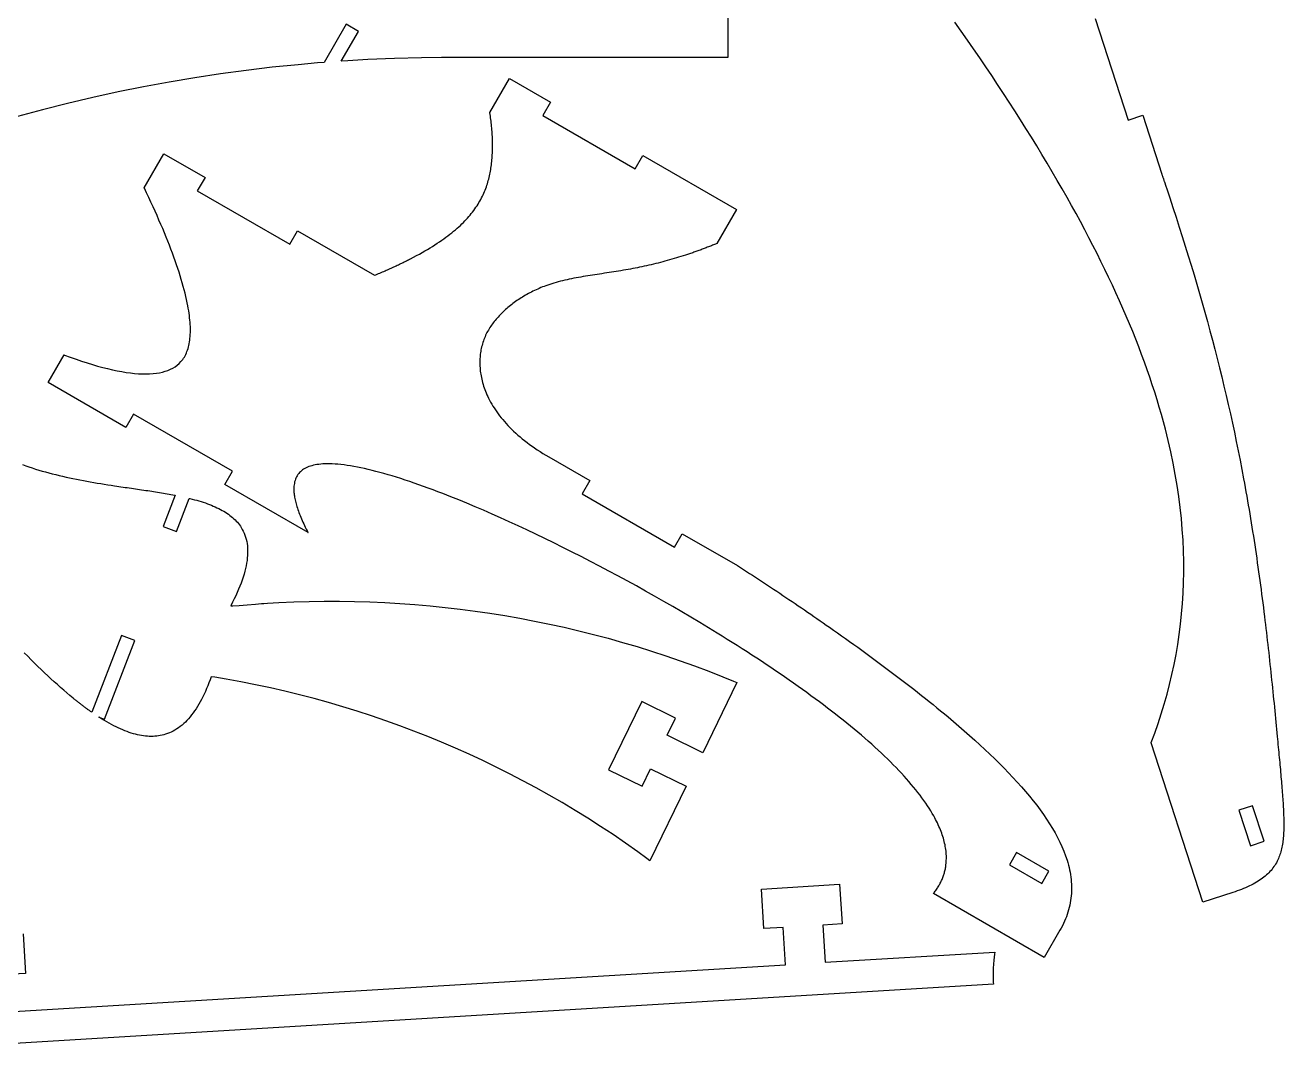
# Model space of a CAD drawing. Extents: x 0 to 301, y 0 to 381.
# Drawn here: x 133.7 to 297, y 0.1 to 133.5 of the extents above; entities that cross this region are included whole.
import ezdxf

# ---------------------------------------------------------------- set-up
doc = ezdxf.new("R2010")
doc.units = 0
doc.layers.get('0').update_dxf_attribs({"linetype": 'CONTINUOUS'})

msp = doc.modelspace()

# ---------------------------------------------------------------- linework, layer by layer
at = {"color": 0}
for points in [[(224.897, 138.482), (224.897, 129.332), (187.699, 129.332), (185.097, 129.303), (181.628, 129.216), (178.161, 129.071), (175.563, 128.926), (174.697, 128.868), (176.935, 132.738), (175.331, 133.663), (172.465, 128.707), (171.621, 128.642), (169.09, 128.417), (165.724, 128.073), (162.367, 127.674), (159.018, 127.221), (155.682, 126.715), (152.356, 126.154), (149.042, 125.54), (145.739, 124.873), (142.45, 124.153), (139.175, 123.38), (135.912, 122.554), (132.667, 121.676)], [(272.542, 134.401), (276.821, 121.229), (278.724, 121.847), (281.21, 114.194), (281.231, 114.134), (281.231, 114.134), (281.25, 114.075), (281.271, 114.015), (281.29, 113.956), (281.311, 113.896), (281.331, 113.836), (281.351, 113.777), (281.372, 113.717), (281.411, 113.598), (281.432, 113.539), (281.451, 113.479), (281.472, 113.42), (281.492, 113.36), (281.513, 113.301), (281.532, 113.241), (281.553, 113.182), (281.593, 113.063), (281.632, 112.945), (281.653, 112.885), (281.692, 112.767), (281.732, 112.648), (281.772, 112.53), (281.811, 112.411), (282.237, 111.13), (282.657, 109.857), (283.069, 108.591), (283.474, 107.332), (283.871, 106.081), (284.261, 104.836), (284.643, 103.597), (285.018, 102.363), (285.388, 101.135), (285.749, 99.9118), (286.103, 98.6928), (286.45, 97.4786), (286.792, 96.2675), (287.125, 95.06), (287.453, 93.855), (287.772, 92.6525), (288.086, 91.4521), (288.394, 90.2535), (288.694, 89.056), (288.989, 87.8592), (289.278, 86.6628), (289.56, 85.4664), (289.835, 84.2697), (290.104, 83.0722), (290.368, 81.8735), (290.625, 80.6732), (290.876, 79.471), (291.122, 78.2661), (291.361, 77.0585), (291.596, 75.8478), (291.824, 74.6331), (291.928, 74.0663), (292.031, 73.4985), (292.132, 72.9296), (292.233, 72.3599), (292.333, 71.7892), (292.431, 71.2178), (292.529, 70.6454), (292.624, 70.0724), (292.719, 69.4985), (292.813, 68.9242), (292.906, 68.3487), (292.997, 67.7729), (293.088, 67.1965), (293.176, 66.6194), (293.265, 66.0421), (293.351, 65.464), (293.438, 64.8857), (293.522, 64.3068), (293.607, 63.7276), (293.689, 63.1482), (293.771, 62.5683), (293.851, 61.9883), (293.932, 61.4081), (294.01, 60.8276), (294.088, 60.2471), (294.164, 59.6664), (294.24, 59.0857), (294.315, 58.5049), (294.389, 57.9242), (294.461, 57.3435), (294.533, 56.7629), (294.597, 56.24), (294.66, 55.7172), (294.722, 55.1946), (294.783, 54.6724), (294.844, 54.1504), (294.904, 53.6292), (294.964, 53.1086), (295.022, 52.5889), (295.081, 52.0701), (295.138, 51.5524), (295.194, 51.0358), (295.25, 50.5208), (295.304, 50.0071), (295.36, 49.495), (295.412, 48.9846), (295.467, 48.4764), (295.518, 47.9699), (295.569, 47.4656), (295.621, 46.9635), (295.672, 46.4639), (295.721, 45.9668), (295.771, 45.4722), (295.819, 44.9806), (295.867, 44.4918), (295.915, 44.0061), (295.961, 43.5235), (296.008, 43.0442), (296.054, 42.5683), (296.099, 42.096), (296.143, 41.6275), (296.188, 41.1626), (296.221, 40.8147), (296.253, 40.4694), (296.286, 40.1269), (296.318, 39.7871), (296.35, 39.4501), (296.382, 39.1158), (296.414, 38.7844), (296.444, 38.4558), (296.475, 38.1301), (296.506, 37.8075), (296.535, 37.4878), (296.564, 37.1711), (296.593, 36.8574), (296.621, 36.5468), (296.649, 36.2394), (296.676, 35.9351), (296.703, 35.6339), (296.728, 35.336), (296.753, 35.0414), (296.776, 34.75), (296.8, 34.4619), (296.824, 34.1771), (296.844, 33.896), (296.865, 33.6181), (296.886, 33.3435), (296.904, 33.0726), (296.922, 32.8053), (296.94, 32.5414), (296.956, 32.2813), (296.971, 32.0246), (296.986, 31.7426), (297, 31.4653), (297.013, 31.1921), (297.024, 30.9235), (297.032, 30.6589), (297.039, 30.3987), (297.043, 30.1428), (297.046, 29.8908), (297.046, 29.6431), (297.043, 29.3993), (297.039, 29.1594), (297.032, 28.9238), (297.021, 28.6919), (297.008, 28.464), (296.993, 28.2396), (296.974, 28.0194), (296.953, 27.8028), (296.928, 27.5899), (296.899, 27.3807), (296.867, 27.1749), (296.832, 26.9728), (296.793, 26.7743), (296.75, 26.579), (296.704, 26.3874), (296.654, 26.1989), (296.599, 26.014), (296.54, 25.8324), (296.478, 25.6537), (296.411, 25.4787), (296.339, 25.3067), (296.264, 25.1376), (296.175, 24.956), (296.081, 24.7778), (295.979, 24.6032), (295.872, 24.4319), (295.76, 24.264), (295.64, 24.0994), (295.515, 23.9381), (295.383, 23.78), (295.244, 23.625), (295.1, 23.4728), (294.949, 23.3239), (294.79, 23.1781), (294.625, 23.0351), (294.453, 22.8949), (294.275, 22.7576), (294.089, 22.6228), (293.896, 22.491), (293.696, 22.3619), (293.489, 22.2353), (293.275, 22.1113), (293.053, 21.9896), (292.824, 21.8706), (292.588, 21.7538), (292.343, 21.6394), (292.09, 21.5274), (291.831, 21.4174), (291.564, 21.3096), (291.289, 21.2042), (291.006, 21.1007), (290.714, 20.9992), (290.415, 20.8996), (286.539, 19.6401), (279.81, 40.3514), (279.819, 40.3764), (280.285, 41.6151), (280.724, 42.8614), (281.138, 44.1156), (281.524, 45.3774), (281.883, 46.6468), (282.217, 47.9239), (282.524, 49.2093), (282.803, 50.5024), (283.054, 51.8035), (283.279, 53.1126), (283.475, 54.4299), (283.644, 55.7554), (283.785, 57.089), (283.897, 58.431), (283.981, 59.7814), (284.035, 61.1401), (284.061, 62.5074), (284.058, 63.8831), (284.025, 65.2675), (283.964, 66.6604), (283.871, 68.0622), (283.75, 69.4728), (283.597, 70.8919), (283.415, 72.3201), (283.203, 73.7574), (282.96, 75.2035), (282.685, 76.6588), (282.379, 78.1231), (282.043, 79.5967), (281.675, 81.0794), (281.424, 82.0315), (281.158, 82.9872), (280.881, 83.9468), (280.592, 84.91), (280.289, 85.8769), (279.974, 86.8478), (279.646, 87.8218), (279.307, 88.7996), (278.956, 89.781), (278.592, 90.766), (278.215, 91.7544), (277.828, 92.7465), (277.428, 93.7421), (277.017, 94.741), (276.593, 95.7432), (276.158, 96.7489), (275.713, 97.7578), (275.256, 98.7708), (274.786, 99.7858), (274.307, 100.805), (273.815, 101.828), (273.313, 102.853), (272.8, 103.882), (272.276, 104.914), (271.742, 105.949), (271.196, 106.987), (270.64, 108.029), (270.074, 109.073), (269.497, 110.121), (268.91, 111.171), (268.281, 112.281), (267.64, 113.394), (266.99, 114.51), (266.328, 115.629), (265.656, 116.751), (264.972, 117.877), (264.279, 119.005), (263.575, 120.137), (262.86, 121.272), (262.136, 122.41), (261.4, 123.551), (260.656, 124.694), (259.9, 125.841), (259.133, 126.991), (258.358, 128.143), (257.572, 129.299), (256.776, 130.458), (255.971, 131.619), (255.156, 132.783), (254.331, 133.95)], [(133.323, 76.4775), (133.741, 76.3263), (134.163, 76.1799), (134.588, 76.0383), (135.016, 75.9013), (135.447, 75.7692), (135.881, 75.6412), (136.317, 75.5174), (136.755, 75.3978), (137.195, 75.2824), (137.638, 75.1707), (138.082, 75.0626), (138.528, 74.9581), (138.975, 74.8571), (139.424, 74.7594), (139.872, 74.6649), (140.324, 74.5732), (140.774, 74.4844), (141.225, 74.3985), (141.678, 74.3151), (142.129, 74.2342), (142.581, 74.1556), (143.033, 74.0792), (143.485, 74.0049), (143.935, 73.9324), (144.385, 73.8617), (144.833, 73.7924), (145.282, 73.7249), (145.557, 73.6838), (145.831, 73.6433), (146.104, 73.6032), (146.378, 73.5633), (146.649, 73.5235), (146.921, 73.4842), (147.19, 73.4451), (147.46, 73.406), (147.729, 73.3674), (147.996, 73.3283), (148.263, 73.2897), (148.528, 73.251), (148.792, 73.2124), (149.056, 73.1733), (149.317, 73.1344), (149.578, 73.0953), (149.836, 73.056), (150.094, 73.0167), (150.35, 72.9767), (150.604, 72.9367), (150.858, 72.8964), (151.11, 72.8556), (151.36, 72.8142), (151.606, 72.7726), (151.854, 72.7303), (152.099, 72.6876), (152.342, 72.6442), (152.582, 72.6003), (152.821, 72.5558), (153.058, 72.5106), (153.146, 72.4933), (153.146, 72.4933), (151.592, 68.4454), (153.319, 67.7826), (154.975, 72.0951), (154.976, 72.0944), (154.979, 72.094), (154.981, 72.0935), (154.983, 72.0931), (154.985, 72.0924), (154.987, 72.0919), (154.989, 72.0912), (154.992, 72.091), (154.993, 72.0903), (154.996, 72.0897), (154.999, 72.0892), (155, 72.0888), (155.003, 72.0883), (155.006, 72.0871), (155.008, 72.0865), (155.011, 72.086), (155.013, 72.0856), (155.015, 72.0851), (155.017, 72.0846), (155.019, 72.084), (155.022, 72.0833), (155.024, 72.0828), (155.026, 72.0824), (155.028, 72.0819), (155.031, 72.0814), (155.032, 72.0808), (155.035, 72.0803), (155.039, 72.0792), (155.04, 72.0787), (155.344, 72.0019), (155.643, 71.9228), (155.938, 71.8412), (156.225, 71.7575), (156.508, 71.6708), (156.786, 71.5817), (157.058, 71.4901), (157.325, 71.3956), (157.585, 71.2981), (157.84, 71.1981), (158.089, 71.0947), (158.333, 70.9885), (158.569, 70.8792), (158.801, 70.7669), (159.026, 70.6513), (159.244, 70.5322), (159.457, 70.4099), (159.664, 70.2842), (159.862, 70.1549), (160.056, 70.0221), (160.242, 69.8856), (160.422, 69.7456), (160.594, 69.6015), (160.76, 69.4537), (160.919, 69.3021), (161.071, 69.1462), (161.215, 68.9865), (161.353, 68.8226), (161.483, 68.6546), (161.606, 68.4822), (161.721, 68.3056), (161.858, 68.0696), (161.985, 67.8267), (162.097, 67.5767), (162.199, 67.3196), (162.286, 67.0556), (162.361, 66.7847), (162.424, 66.5065), (162.474, 66.2213), (162.51, 65.929), (162.535, 65.6296), (162.546, 65.3231), (162.546, 65.0097), (162.532, 64.689), (162.506, 64.3615), (162.467, 64.0267), (162.415, 63.6849), (162.35, 63.3358), (162.274, 62.9799), (162.183, 62.6167), (162.082, 62.2465), (161.967, 61.869), (161.839, 61.4844), (161.699, 61.0928), (161.546, 60.694), (161.381, 60.2879), (161.203, 59.8749), (161.013, 59.4547), (160.808, 59.0272), (160.593, 58.5926), (160.364, 58.151), (160.631, 58.1556), (161.433, 58.1833), (162.5, 58.2444), (163.565, 58.3343), (164.364, 58.4197), (164.629, 58.4528), (165.121, 58.4847), (166.597, 58.5658), (168.565, 58.6501), (170.533, 58.706), (172.5, 58.7336), (174.465, 58.7326), (176.431, 58.7035), (178.393, 58.646), (180.354, 58.5603), (182.314, 58.4465), (184.269, 58.3044), (186.224, 58.1344), (188.174, 57.9365), (190.121, 57.7106), (192.064, 57.4565), (194.003, 57.1746), (195.938, 56.8651), (197.867, 56.5276), (199.792, 56.1626), (201.712, 55.7699), (203.626, 55.3494), (205.535, 54.9015), (207.438, 54.426), (209.333, 53.9231), (211.222, 53.3928), (213.104, 52.8351), (214.979, 52.25), (216.846, 51.6378), (218.706, 50.9983), (220.556, 50.3317), (222.399, 49.6379), (224.232, 48.9171), (225.601, 48.3596), (226.056, 48.1694), (221.612, 39.06), (216.983, 41.3171), (218.079, 43.5642), (213.721, 45.6904), (209.401, 36.8375), (213.761, 34.7112), (214.857, 36.9583), (219.486, 34.701), (214.772, 25.0374), (214.379, 25.3282), (213.189, 26.1889), (211.592, 27.3156), (209.978, 28.4172), (208.349, 29.4938), (206.704, 30.5451), (205.046, 31.5711), (203.374, 32.5717), (201.688, 33.5465), (199.987, 34.4958), (198.274, 35.419), (196.547, 36.3165), (194.808, 37.1876), (193.057, 38.0326), (191.293, 38.8513), (189.517, 39.6433), (187.731, 40.4087), (185.932, 41.1476), (184.122, 41.8594), (182.303, 42.5444), (180.472, 43.2021), (178.631, 43.8326), (176.782, 44.4358), (174.924, 45.0113), (173.054, 45.5592), (171.178, 46.0794), (169.292, 46.5719), (167.397, 47.0363), (165.496, 47.4724), (163.586, 47.8803), (161.669, 48.2599), (159.746, 48.6108), (158.299, 48.8562), (157.815, 48.9333), (157.672, 48.5288), (157.525, 48.1344), (157.375, 47.7506), (157.221, 47.3767), (157.063, 47.0133), (156.901, 46.6601), (156.736, 46.3176), (156.568, 45.9854), (156.396, 45.6639), (156.219, 45.3529), (156.039, 45.0526), (155.856, 44.7631), (155.668, 44.4844), (155.478, 44.2165), (155.282, 43.9593), (155.083, 43.7131), (154.881, 43.4779), (154.674, 43.254), (154.464, 43.0408), (154.249, 42.839), (154.031, 42.6485), (153.808, 42.469), (153.582, 42.3011), (153.351, 42.1444), (153.118, 41.9993), (152.879, 41.8656), (152.636, 41.7435), (152.39, 41.6329), (152.139, 41.534), (151.885, 41.4469), (151.663, 41.3815), (151.438, 41.3253), (151.21, 41.2781), (150.979, 41.2397), (150.746, 41.2101), (150.508, 41.1894), (150.269, 41.1776), (150.026, 41.1743), (149.781, 41.1799), (149.533, 41.1942), (149.282, 41.2169), (149.028, 41.2483), (148.771, 41.2882), (148.511, 41.3365), (148.249, 41.3933), (147.983, 41.4585), (147.715, 41.5321), (147.444, 41.614), (147.171, 41.704), (146.894, 41.8024), (146.615, 41.909), (146.333, 42.0236), (146.049, 42.1465), (145.761, 42.2772), (145.472, 42.4161), (145.179, 42.5631), (144.883, 42.7176), (144.586, 42.8801), (144.286, 43.0508), (143.983, 43.2289), (143.958, 43.2438), (143.933, 43.2583), (143.91, 43.2733), (143.885, 43.2879), (143.86, 43.3026), (143.836, 43.3174), (143.811, 43.3321), (143.786, 43.3468), (143.763, 43.3615), (143.737, 43.3765), (143.712, 43.3911), (143.689, 43.4058), (143.638, 43.4353), (143.615, 43.4501), (143.59, 43.4647), (143.565, 43.4794), (143.542, 43.4942), (143.517, 43.509), (143.492, 43.5237), (143.468, 43.5385), (143.443, 43.5533), (143.418, 43.5679), (143.393, 43.5826), (143.369, 43.5974), (143.344, 43.6121), (143.319, 43.6269), (143.296, 43.6417), (143.271, 43.6565), (143.246, 43.6711), (143.222, 43.6858), (143.961, 43.4024), (147.89, 53.6388), (146.163, 54.3017), (142.325, 44.3056), (142.325, 44.3063), (142.324, 44.3065), (142.324, 44.3069), (142.247, 44.3608), (142.169, 44.4149), (142.093, 44.4693), (142.015, 44.5243), (141.939, 44.5796), (141.861, 44.6354), (141.783, 44.6915), (141.706, 44.7481), (141.628, 44.805), (141.55, 44.8626), (141.472, 44.9203), (141.393, 44.9785), (141.315, 45.0372), (141.236, 45.0962), (141.157, 45.1556), (141.079, 45.2154), (141, 45.2756), (140.921, 45.3362), (140.842, 45.3972), (140.763, 45.4588), (140.683, 45.5206), (140.603, 45.5828), (140.524, 45.6453), (140.443, 45.7083), (140.362, 45.7718), (140.283, 45.8356), (140.203, 45.8997), (140.122, 45.9643), (140.042, 46.0293), (139.961, 46.0947), (139.881, 46.1604), (139.481, 46.4901), (139.076, 46.8287), (138.67, 47.1765), (138.26, 47.5332), (137.848, 47.8986), (137.432, 48.2729), (137.014, 48.656), (136.592, 49.0478), (136.168, 49.4481), (135.741, 49.8569), (135.31, 50.2743), (134.877, 50.7001), (134.441, 51.1344), (134.002, 51.5769), (133.561, 52.0275)], [(131.52, 5.40451), (232.357, 11.5244), (232.063, 16.3656), (229.567, 16.214), (229.256, 21.3547), (229.256, 21.3547), (239.386, 21.9694), (239.699, 16.8289), (237.203, 16.6774), (237.497, 11.8364), (259.517, 13.1726), (259.478, 12.9142), (259.393, 12.135), (259.325, 11.0931), (259.31, 10.0492), (259.335, 9.26568), (259.35, 9.00504), (112.282, 0.07932)], [(133.412, 15.5376), (133.724, 10.3972), (131.228, 10.2458)]]:
    msp.add_lwpolyline(points, dxfattribs=at)
for points in [[(179.19, 101.134), (179.364, 101.207), (179.536, 101.28), (179.707, 101.353), (179.878, 101.426), (180.046, 101.498), (180.212, 101.571), (180.378, 101.644), (180.543, 101.716), (180.706, 101.788), (181.031, 101.933), (181.189, 102.005), (181.347, 102.077), (181.506, 102.149), (181.66, 102.221), (181.814, 102.293), (181.967, 102.365), (182.119, 102.437), (182.269, 102.508), (182.419, 102.58), (182.567, 102.651), (182.714, 102.723), (182.86, 102.794), (183.006, 102.865), (183.147, 102.936), (183.289, 103.008), (183.431, 103.078), (183.569, 103.149), (183.708, 103.22), (184.097, 103.423), (184.476, 103.624), (184.846, 103.826), (185.206, 104.026), (185.556, 104.226), (185.894, 104.425), (186.225, 104.624), (186.547, 104.822), (186.86, 105.02), (187.164, 105.217), (187.458, 105.414), (187.744, 105.611), (188.022, 105.806), (188.292, 106.002), (188.553, 106.196), (188.806, 106.391), (189.051, 106.585), (189.289, 106.778), (189.518, 106.972), (189.74, 107.164), (189.956, 107.357), (190.163, 107.549), (190.364, 107.741), (190.557, 107.932), (190.744, 108.123), (190.924, 108.314), (191.099, 108.504), (191.264, 108.694), (191.425, 108.884), (191.581, 109.074), (191.742, 109.279), (191.896, 109.484), (192.043, 109.689), (192.186, 109.894), (192.321, 110.098), (192.451, 110.303), (192.575, 110.507), (192.694, 110.711), (192.807, 110.915), (192.915, 111.119), (193.018, 111.323), (193.115, 111.527), (193.207, 111.731), (193.296, 111.934), (193.378, 112.138), (193.457, 112.342), (193.531, 112.546), (193.601, 112.749), (193.667, 112.953), (193.731, 113.157), (193.786, 113.361), (193.842, 113.565), (193.892, 113.769), (193.939, 113.973), (193.983, 114.177), (194.025, 114.382), (194.063, 114.586), (194.099, 114.791), (194.131, 114.996), (194.16, 115.201), (194.188, 115.406), (194.214, 115.621), (194.237, 115.837), (194.258, 116.052), (194.278, 116.268), (194.294, 116.484), (194.308, 116.7), (194.319, 116.917), (194.331, 117.134), (194.337, 117.35), (194.342, 117.567), (194.344, 117.785), (194.344, 118.002), (194.343, 118.22), (194.34, 118.438), (194.335, 118.656), (194.326, 118.875), (194.317, 119.093), (194.306, 119.312), (194.292, 119.531), (194.276, 119.751), (194.258, 119.97), (194.239, 120.19), (194.218, 120.41), (194.196, 120.63), (194.171, 120.851), (194.144, 121.071), (194.117, 121.292), (194.087, 121.513), (194.056, 121.735), (194.022, 121.956), (193.987, 122.178), (193.987, 122.184), (193.987, 122.186), (193.987, 122.192), (193.985, 122.194), (193.985, 122.202), (193.983, 122.203), (193.983, 122.205), (196.535, 126.623), (201.862, 123.548), (200.862, 121.816), (212.856, 114.891), (213.856, 116.623), (226.006, 109.609), (223.453, 105.192), (223.453, 105.191), (223.45, 105.191), (223.45, 105.19), (223.449, 105.19), (223.449, 105.189), (223.446, 105.189), (223.444, 105.188), (223.443, 105.188), (223.442, 105.187), (223.442, 105.187), (223.442, 105.186), (223.439, 105.186), (223.438, 105.185), (223.436, 105.185), (223.435, 105.184), (223.433, 105.184), (223.433, 105.183), (223.431, 105.183), (223.431, 105.182), (223.431, 105.182), (223.294, 105.127), (223.158, 105.072), (223.024, 105.017), (222.888, 104.963), (222.753, 104.909), (222.617, 104.856), (222.482, 104.802), (222.349, 104.75), (222.212, 104.697), (222.076, 104.645), (221.942, 104.593), (221.806, 104.542), (221.671, 104.491), (221.538, 104.44), (221.401, 104.39), (221.265, 104.34), (221.131, 104.291), (220.996, 104.242), (220.862, 104.193), (220.725, 104.145), (220.59, 104.097), (220.456, 104.049), (220.321, 104.002), (220.185, 103.955), (220.05, 103.908), (219.915, 103.862), (219.781, 103.817), (219.644, 103.771), (219.51, 103.726), (219.375, 103.682), (219.081, 103.586), (218.786, 103.492), (218.492, 103.4), (218.199, 103.311), (217.901, 103.223), (217.606, 103.137), (217.31, 103.052), (217.014, 102.97), (216.718, 102.889), (216.421, 102.811), (216.124, 102.733), (215.826, 102.658), (215.528, 102.584), (215.231, 102.512), (214.932, 102.442), (214.632, 102.373), (214.333, 102.305), (214.033, 102.24), (213.732, 102.175), (213.432, 102.112), (213.131, 102.051), (212.831, 101.991), (212.526, 101.933), (212.225, 101.875), (211.921, 101.819), (211.618, 101.765), (211.314, 101.712), (211.01, 101.659), (210.706, 101.609), (210.399, 101.559), (210.089, 101.51), (209.781, 101.462), (209.471, 101.414), (209.161, 101.368), (208.851, 101.321), (208.542, 101.274), (208.232, 101.228), (207.924, 101.181), (207.615, 101.134), (207.307, 101.087), (207, 101.039), (206.694, 100.99), (206.389, 100.94), (206.085, 100.89), (205.782, 100.837), (205.482, 100.784), (205.182, 100.729), (204.885, 100.672), (204.589, 100.613), (204.294, 100.552), (204.003, 100.489), (203.714, 100.423), (203.426, 100.354), (203.142, 100.283), (202.86, 100.209), (202.581, 100.133), (202.306, 100.052), (202.032, 99.9683), (201.763, 99.881), (201.496, 99.79), (201.274, 99.7103), (201.053, 99.6282), (200.835, 99.5435), (200.619, 99.4565), (200.407, 99.3672), (200.196, 99.2757), (199.987, 99.1818), (199.782, 99.0858), (199.581, 98.9875), (199.378, 98.8872), (199.181, 98.7844), (198.983, 98.68), (198.789, 98.5732), (198.599, 98.4643), (198.41, 98.3536), (198.224, 98.2408), (198.04, 98.1262), (197.858, 98.0097), (197.681, 97.8911), (197.503, 97.7708), (197.331, 97.6488), (197.158, 97.525), (196.99, 97.3993), (196.824, 97.2719), (196.66, 97.1429), (196.499, 97.0124), (196.34, 96.88), (196.185, 96.7463), (196.031, 96.6108), (195.881, 96.4739), (195.737, 96.3394), (195.594, 96.2036), (195.456, 96.0664), (195.318, 95.9275), (195.183, 95.7871), (195.053, 95.6449), (194.924, 95.501), (194.797, 95.3554), (194.674, 95.2078), (194.553, 95.0583), (194.435, 94.9068), (194.321, 94.7532), (194.21, 94.5975), (194.101, 94.4397), (193.996, 94.2794), (193.894, 94.1169), (193.797, 93.9521), (193.703, 93.7846), (193.612, 93.6147), (193.525, 93.4421), (193.442, 93.2669), (193.362, 93.089), (193.286, 92.9082), (193.214, 92.7246), (193.147, 92.5382), (193.083, 92.3485), (193.025, 92.1558), (192.969, 91.96), (192.919, 91.7611), (192.874, 91.5589), (192.837, 91.3792), (192.806, 91.1971), (192.775, 91.0124), (192.75, 90.8254), (192.731, 90.636), (192.712, 90.4443), (192.699, 90.2503), (192.69, 90.0543), (192.686, 89.8561), (192.685, 89.656), (192.689, 89.4539), (192.699, 89.2497), (192.712, 89.0439), (192.731, 88.8363), (192.751, 88.6269), (192.781, 88.416), (192.811, 88.2033), (192.849, 87.9893), (192.89, 87.7738), (192.938, 87.5568), (192.99, 87.3386), (193.049, 87.119), (193.112, 86.8983), (193.181, 86.6764), (193.256, 86.4535), (193.335, 86.2296), (193.419, 86.0047), (193.513, 85.779), (193.608, 85.5525), (193.712, 85.3251), (193.821, 85.0972), (193.949, 84.8446), (194.083, 84.5917), (194.226, 84.3383), (194.376, 84.0849), (194.535, 83.8314), (194.701, 83.5779), (194.876, 83.3244), (195.058, 83.0711), (195.25, 82.8182), (195.449, 82.5654), (195.656, 82.3132), (195.871, 82.0615), (196.096, 81.8103), (196.328, 81.5597), (196.568, 81.31), (196.818, 81.061), (197.076, 80.8129), (197.343, 80.5658), (197.618, 80.3199), (197.903, 80.075), (198.196, 79.8314), (198.499, 79.5892), (198.81, 79.3482), (199.131, 79.1089), (199.46, 78.871), (199.797, 78.6347), (200.146, 78.4003), (200.503, 78.1676), (200.869, 77.9368), (201.246, 77.7081), (201.632, 77.4811), (201.638, 77.4899), (206.962, 74.4147), (205.962, 72.6828), (217.957, 65.7576), (218.957, 67.4897), (226.121, 63.3539), (226.124, 63.3529), (226.508, 63.1054), (226.896, 62.8564), (227.283, 62.6058), (227.674, 62.3542), (228.063, 62.101), (228.456, 61.8465), (228.846, 61.5906), (229.239, 61.3333), (229.633, 61.0749), (230.028, 60.815), (230.424, 60.5539), (230.819, 60.2914), (231.217, 60.0275), (231.615, 59.7626), (232.014, 59.4964), (232.412, 59.2286), (232.813, 58.96), (233.214, 58.6899), (233.614, 58.4186), (234.017, 58.146), (234.419, 57.8722), (234.824, 57.5972), (235.225, 57.3211), (235.631, 57.0436), (236.035, 56.7651), (236.442, 56.4854), (236.846, 56.2046), (237.251, 55.9225), (237.658, 55.6392), (238.064, 55.3549), (238.589, 54.9871), (239.114, 54.6178), (239.639, 54.2467), (240.164, 53.8736), (240.689, 53.499), (241.214, 53.1228), (241.742, 52.7449), (242.267, 52.3653), (242.789, 51.9843), (243.314, 51.6018), (243.838, 51.2179), (244.358, 50.8325), (244.881, 50.4457), (245.401, 50.0575), (245.919, 49.6682), (246.438, 49.2775), (246.956, 48.8856), (247.468, 48.4925), (247.982, 48.0982), (248.493, 47.7029), (249.001, 47.3064), (249.508, 46.909), (250.013, 46.5106), (250.514, 46.1111), (251.014, 45.7108), (251.513, 45.3096), (252.006, 44.9075), (252.496, 44.5049), (252.983, 44.1011), (253.467, 43.6971), (254.176, 43.0982), (254.881, 42.4982), (255.574, 41.8971), (256.256, 41.295), (256.931, 40.6922), (257.593, 40.0885), (258.244, 39.4843), (258.885, 38.8796), (259.513, 38.2743), (260.128, 37.6689), (260.728, 37.0635), (261.317, 36.4578), (261.888, 35.8525), (262.443, 35.2471), (262.983, 34.6424), (263.506, 34.0376), (264.013, 33.4337), (264.499, 32.8304), (264.968, 32.2281), (265.417, 31.6264), (265.849, 31.0257), (266.256, 30.4264), (266.643, 29.8282), (267.008, 29.2314), (267.351, 28.636), (267.674, 28.0424), (267.968, 27.4503), (268.242, 26.86), (268.487, 26.2718), (268.71, 25.6857), (268.906, 25.1017), (268.999, 24.7871), (269.085, 24.4732), (269.162, 24.16), (269.231, 23.8475), (269.293, 23.5356), (269.346, 23.2243), (269.392, 22.9139), (269.426, 22.6042), (269.456, 22.2951), (269.474, 21.9871), (269.485, 21.6796), (269.487, 21.3728), (269.481, 21.0669), (269.467, 20.7618), (269.442, 20.4578), (269.408, 20.1542), (269.367, 19.8517), (269.317, 19.55), (269.256, 19.2492), (269.186, 18.9492), (269.108, 18.6503), (269.021, 18.3521), (268.925, 18.0549), (268.819, 17.7586), (268.706, 17.4633), (268.581, 17.1689), (268.446, 16.8756), (268.303, 16.5832), (268.15, 16.2918), (267.987, 16.0015), (265.95, 12.4724), (251.569, 20.7749), (251.624, 20.8428), (251.71, 20.9557), (251.796, 21.0693), (251.878, 21.1836), (251.958, 21.2983), (252.037, 21.4138), (252.111, 21.5299), (252.185, 21.6467), (252.256, 21.7642), (252.324, 21.8821), (252.389, 22.0007), (252.451, 22.12), (252.513, 22.2399), (252.571, 22.3606), (252.626, 22.4817), (252.681, 22.6035), (252.732, 22.726), (252.781, 22.8492), (252.826, 22.9728), (252.869, 23.0975), (252.912, 23.2225), (252.95, 23.3481), (252.987, 23.4744), (253.021, 23.6017), (253.053, 23.7292), (253.082, 23.8575), (253.11, 23.9867), (253.133, 24.1161), (253.156, 24.2464), (253.175, 24.3775), (253.193, 24.5089), (253.214, 24.7), (253.231, 24.8925), (253.239, 25.0864), (253.244, 25.2818), (253.244, 25.4785), (253.242, 25.6765), (253.231, 25.8761), (253.217, 26.0771), (253.196, 26.2793), (253.171, 26.4832), (253.142, 26.6882), (253.106, 26.8949), (253.067, 27.1026), (253.019, 27.3119), (252.969, 27.5228), (252.914, 27.7349), (252.853, 27.9485), (252.787, 28.1635), (252.717, 28.3796), (252.642, 28.5975), (252.558, 28.8167), (252.474, 29.0369), (252.381, 29.2589), (252.285, 29.4824), (252.183, 29.7068), (252.076, 29.9331), (251.964, 30.1603), (251.849, 30.3892), (251.725, 30.6196), (251.599, 30.8511), (251.412, 31.1778), (251.214, 31.5071), (251.007, 31.8393), (250.792, 32.1739), (250.563, 32.5114), (250.325, 32.8514), (250.078, 33.1942), (249.821, 33.5393), (249.553, 33.8872), (249.276, 34.2374), (248.989, 34.5903), (248.693, 34.9453), (248.388, 35.3029), (248.071, 35.6628), (247.746, 36.025), (247.41, 36.3896), (247.067, 36.7567), (246.713, 37.1257), (246.349, 37.4968), (245.976, 37.8703), (245.594, 38.246), (245.203, 38.6235), (244.803, 39.0032), (244.393, 39.385), (243.975, 39.7689), (243.549, 40.1546), (243.111, 40.5422), (242.667, 40.9318), (242.213, 41.3232), (241.749, 41.7165), (241.278, 42.1117), (240.807, 42.5004), (240.328, 42.891), (239.842, 43.2829), (239.346, 43.6764), (238.843, 44.0714), (238.332, 44.4678), (237.814, 44.8654), (237.289, 45.2643), (236.756, 45.6642), (236.217, 46.065), (235.669, 46.4671), (235.117, 46.8699), (234.556, 47.2735), (233.989, 47.6778), (233.417, 48.0828), (232.838, 48.4885), (232.251, 48.8946), (231.662, 49.3011), (231.064, 49.7081), (230.463, 50.1151), (229.853, 50.5225), (229.239, 50.93), (228.621, 51.3375), (227.999, 51.745), (227.368, 52.1524), (226.735, 52.5596), (226.099, 52.9665), (225.456, 53.3732), (224.807, 53.7793), (224.157, 54.185), (223.501, 54.59), (222.367, 55.2847), (221.224, 55.9769), (220.068, 56.6661), (218.906, 57.3518), (217.737, 58.0335), (216.56, 58.7107), (215.378, 59.3829), (214.192, 60.0496), (213.001, 60.7104), (211.81, 61.3646), (210.615, 62.0119), (209.421, 62.6517), (208.228, 63.2832), (207.035, 63.9067), (205.843, 64.5208), (204.656, 65.1256), (203.474, 65.7203), (202.294, 66.3046), (201.124, 66.8778), (199.958, 67.4394), (198.801, 67.989), (197.656, 68.5261), (196.515, 69.0503), (195.389, 69.5608), (194.274, 70.0575), (193.172, 70.5394), (192.083, 71.0065), (191.013, 71.4579), (189.953, 71.8933), (188.913, 72.3124), (187.889, 72.7142), (187.25, 72.96), (186.618, 73.1986), (185.994, 73.43), (185.381, 73.6537), (184.772, 73.8701), (184.174, 74.0789), (183.583, 74.2799), (183.003, 74.4729), (182.431, 74.6585), (181.868, 74.8358), (181.314, 75.0051), (180.771, 75.1664), (180.237, 75.3194), (179.712, 75.4642), (179.199, 75.6004), (178.696, 75.7283), (178.203, 75.8476), (177.719, 75.9582), (177.249, 76.06), (176.788, 76.1531), (176.337, 76.2371), (175.9, 76.3122), (175.474, 76.3782), (175.058, 76.435), (174.656, 76.4826), (174.264, 76.5208), (173.888, 76.5496), (173.519, 76.5688), (173.165, 76.5783), (172.825, 76.5782), (172.551, 76.5707), (172.288, 76.5568), (172.032, 76.5364), (171.785, 76.5094), (171.549, 76.476), (171.319, 76.4358), (171.1, 76.3892), (170.89, 76.3358), (170.689, 76.276), (170.497, 76.2093), (170.314, 76.1361), (170.139, 76.0562), (169.974, 75.9696), (169.818, 75.8762), (169.671, 75.7761), (169.533, 75.6692), (169.406, 75.5556), (169.283, 75.4351), (169.174, 75.3079), (169.071, 75.1737), (168.978, 75.0328), (168.894, 74.885), (168.819, 74.7303), (168.756, 74.5686), (168.697, 74.4), (168.65, 74.2246), (168.612, 74.0421), (168.582, 73.8526), (168.561, 73.6561), (168.55, 73.4526), (168.547, 73.3128), (168.549, 73.1696), (168.554, 73.0233), (168.564, 72.8739), (168.578, 72.7213), (168.596, 72.5654), (168.618, 72.4064), (168.644, 72.2442), (168.675, 72.0789), (168.708, 71.9104), (168.747, 71.7387), (168.79, 71.5639), (168.837, 71.386), (168.888, 71.2047), (168.943, 71.0206), (169.001, 70.8331), (169.065, 70.6425), (169.133, 70.4486), (169.206, 70.2519), (169.281, 70.0521), (169.36, 69.8489), (169.443, 69.6428), (169.532, 69.4333), (169.624, 69.221), (169.721, 69.0054), (169.821, 68.7867), (169.925, 68.565), (170.035, 68.34), (170.147, 68.1121), (170.264, 67.881), (170.272, 67.866), (170.276, 67.8583), (170.288, 67.8358), (170.292, 67.8282), (170.303, 67.8056), (170.307, 67.7979), (170.318, 67.7754), (170.322, 67.7679), (170.333, 67.7453), (170.337, 67.7378), (170.342, 67.7301), (170.346, 67.7226), (170.349, 67.715), (170.353, 67.7075), (170.365, 67.6849), (170.368, 67.6774), (170.376, 67.6622), (170.385, 67.6472), (159.603, 73.8715), (160.603, 75.6036), (147.743, 83.0286), (146.743, 81.2967), (136.642, 87.1283), (138.712, 90.7122), (138.771, 90.6903), (139.529, 90.4144), (140.272, 90.1547), (140.999, 89.9108), (141.708, 89.6832), (142.401, 89.4718), (143.078, 89.2769), (143.737, 89.0985), (144.379, 88.9368), (145.004, 88.7917), (145.612, 88.6638), (146.201, 88.5526), (146.774, 88.4587), (147.331, 88.3822), (147.865, 88.3229), (148.383, 88.2814), (148.883, 88.2575), (149.365, 88.2511), (149.828, 88.2629), (150.274, 88.2926), (150.699, 88.3406), (151.106, 88.4068), (151.493, 88.4913), (151.862, 88.5944), (152.21, 88.7162), (152.539, 88.8568), (152.849, 89.0162), (153.139, 89.195), (153.408, 89.3925), (153.658, 89.6094), (153.888, 89.8458), (154.008, 89.9878), (154.122, 90.136), (154.231, 90.2907), (154.332, 90.4517), (154.426, 90.6192), (154.515, 90.7929), (154.597, 90.9729), (154.674, 91.1592), (154.744, 91.3517), (154.808, 91.5504), (154.867, 91.7551), (154.918, 91.9662), (154.964, 92.1833), (155.004, 92.4064), (155.038, 92.6357), (155.065, 92.8708), (155.087, 93.1119), (155.106, 93.3592), (155.114, 93.6121), (155.118, 93.871), (155.117, 94.1357), (155.11, 94.4063), (155.096, 94.6826), (155.076, 94.9647), (155.053, 95.2525), (155.022, 95.5461), (154.987, 95.8453), (154.944, 96.15), (154.897, 96.4604), (154.844, 96.7763), (154.786, 97.0978), (154.707, 97.4997), (154.619, 97.9094), (154.525, 98.3269), (154.422, 98.7522), (154.311, 99.1853), (154.193, 99.6258), (154.067, 100.074), (153.933, 100.53), (153.792, 100.993), (153.643, 101.464), (153.487, 101.942), (153.322, 102.428), (153.151, 102.921), (152.972, 103.421), (152.788, 103.929), (152.593, 104.443), (152.393, 104.964), (152.186, 105.493), (151.971, 106.029), (151.749, 106.572), (151.519, 107.121), (151.283, 107.678), (151.04, 108.241), (150.792, 108.812), (150.535, 109.388), (150.271, 109.972), (150.001, 110.562), (149.724, 111.159), (149.44, 111.762), (149.15, 112.372), (149.15, 112.373), (149.149, 112.375), (149.149, 112.377), (149.147, 112.378), (149.147, 112.379), (149.146, 112.38), (149.146, 112.383), (149.144, 112.384), (149.144, 112.385), (149.143, 112.386), (149.143, 112.389), (149.142, 112.39), (149.142, 112.391), (149.14, 112.392), (149.14, 112.395), (149.139, 112.396), (149.139, 112.397), (149.138, 112.398), (149.138, 112.401), (149.138, 112.402), (149.138, 112.403), (149.135, 112.404), (149.135, 112.405), (149.133, 112.407), (149.133, 112.408), (151.69, 116.837), (157.017, 113.762), (156.017, 112.03), (168.013, 105.105), (169.013, 106.837), (179.017, 101.061), (179.19, 101.134)], [(294.483, 27.5521), (292.981, 32.1776), (291.221, 31.606), (292.724, 26.9806), (294.483, 27.5521)], [(262.349, 26.0993), (261.424, 24.4971), (265.633, 22.0656), (266.56, 23.6675), (262.349, 26.0993)]]:
    msp.add_lwpolyline(points, close=True, dxfattribs=at)

doc.saveas('drawing.dxf')
